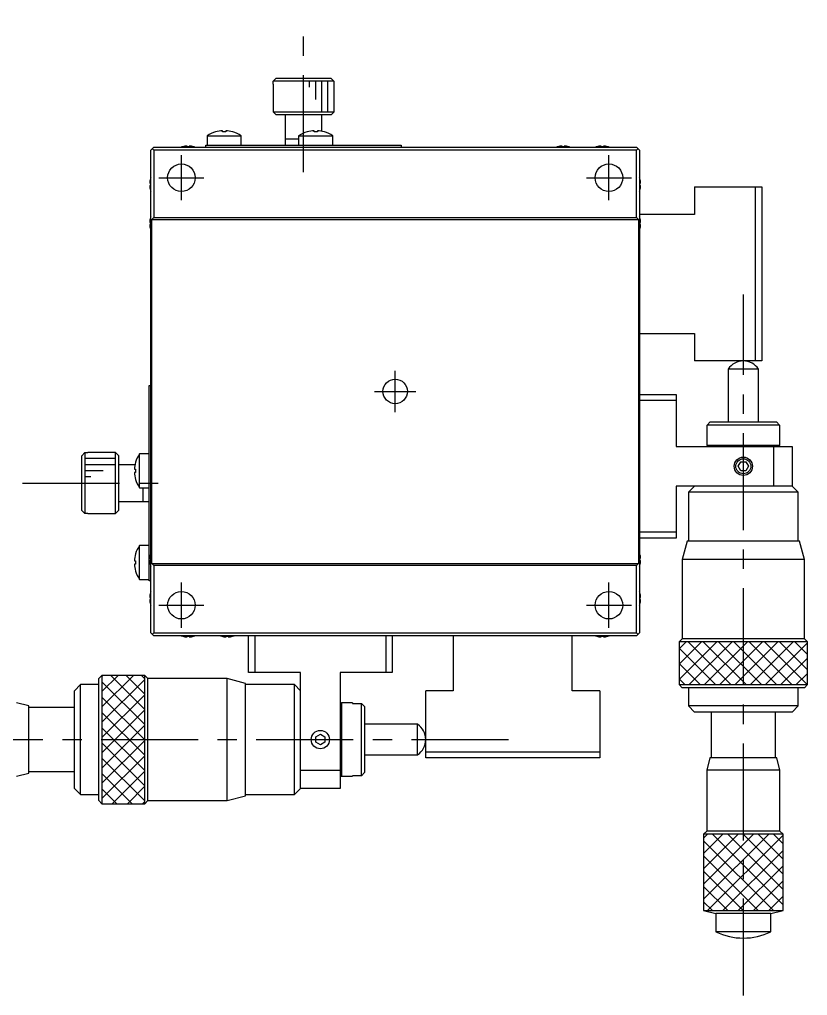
# Model space of a CAD drawing. Extents: x 0 to 455, y -8 to 270.
# Drawn here: x 326 to 455, y 60.6 to 220.5 of the extents above; entities that cross this region are included whole.
import ezdxf

# ---------------------------------------------------------------- set-up
doc = ezdxf.new("R2010")
doc.units = 0
doc.header["$LTSCALE"] = 0.5
doc.linetypes.add('CENTER', pattern=[50.8, 31.75, -6.35, 6.35, -6.35])
for name, color, linetype in [('MSM_CENTER', 1, 'CENTER'), ('MSM_CONTINUOUS', 7, 'CONTINUOUS'), ('MSM_NARROW', 5, 'CONTINUOUS')]:
    doc.layers.add(name, color=color, linetype=linetype)

msp = doc.modelspace()

# ---------------------------------------------------------------- linework, layer by layer
at = {"layer": 'MSM_CENTER'}
for p, q in [((372.483889, 195.450172), (372.483889, 220.450172)), ((352.483889, 190.850172), (352.483889, 198.250172)), ((422.483889, 190.850172), (422.483889, 198.250172)), ((348.783889, 194.550172), (356.183889, 194.550172)), ((418.783889, 194.550172), (426.183889, 194.550172)), ((444.483889, 60.65), (444.483889, 175.450172)), ((387.483889, 156.150172), (387.483889, 162.950172)), ((384.083889, 159.550172), (390.883889, 159.550172)), ((326.483889, 144.550172), (351.483889, 144.550172)), ((352.483889, 120.850172), (352.483889, 128.250172)), ((422.483889, 120.850172), (422.483889, 128.250172)), ((348.783889, 124.550172), (356.183889, 124.550172)), ((418.783889, 124.550172), (426.183889, 124.550172)), ((288.550371, 102.550172), (406.483889, 102.550172))]:
    msp.add_line(p, q, dxfattribs=at)
at = {"layer": 'MSM_CONTINUOUS'}
for p, q in [((367.483889, 209.850172), (367.499914, 209.850172)), ((367.483889, 209.850172), (367.483889, 205.350172)), ((367.499914, 210.350172), (368.001702, 210.850172)), ((367.499914, 209.850172), (367.499914, 210.350172)), ((377.467863, 210.350172), (367.499914, 210.350172)), ((368.001702, 210.850172), (376.966076, 210.850172)), ((376.966076, 210.850172), (377.467863, 210.350172)), ((377.467863, 210.350172), (377.467863, 209.850172)), ((377.467863, 209.850172), (377.483889, 209.850172)), ((377.483889, 205.350172), (377.483889, 209.850172)), ((367.483889, 205.350172), (377.483889, 205.350172)), ((367.483889, 205.350172), (367.983889, 204.850172)), ((376.983889, 204.850172), (367.983889, 204.850172)), ((369.483889, 204.850172), (369.483889, 199.850172)), ((375.483889, 202.142247), (375.483889, 204.850172)), ((376.983889, 204.850172), (377.483889, 205.350172)), ((356.683889, 201.392635), (356.683889, 199.850172)), ((356.683889, 201.392635), (362.283889, 201.392635)), ((358.08475, 202.043376), (358.081741, 202.049545)), ((359.223889, 202.043376), (359.223889, 202.236634)), ((359.743889, 202.043376), (359.223889, 202.043376)), ((359.743889, 202.236634), (359.743889, 202.043376)), ((360.886036, 202.049545), (360.883028, 202.043376)), ((362.283889, 199.850172), (362.283889, 201.392635)), ((371.683889, 201.392635), (371.683889, 199.850172)), ((371.683889, 201.392635), (377.283889, 201.392635)), ((373.08475, 202.043376), (373.081741, 202.049545)), ((374.223889, 202.043376), (374.223889, 202.236634)), ((374.743889, 202.043376), (374.223889, 202.043376)), ((374.743889, 202.236634), (374.743889, 202.043376)), ((375.886036, 202.049545), (375.883028, 202.043376)), ((377.283889, 199.850172), (377.283889, 201.392635)), ((356.483889, 199.550172), (356.483889, 199.850172)), ((356.483889, 199.850172), (388.483889, 199.850172)), ((371.683889, 200.850172), (369.483889, 200.850172)), ((388.483889, 199.850172), (388.483889, 199.550172)), ((347.983889, 199.550172), (347.483889, 199.050172)), ((347.483889, 120.050172), (347.483889, 199.050172)), ((347.983889, 199.050172), (347.733889, 199.300172)), ((347.983889, 199.550172), (426.983889, 199.550172)), ((426.983889, 199.050172), (347.983889, 199.050172)), ((347.983889, 199.050172), (347.983889, 188.050172)), ((352.697527, 199.619694), (352.695273, 199.624316)), ((353.403889, 199.619694), (353.403889, 199.740031)), ((353.763889, 199.619694), (353.403889, 199.619694)), ((353.763889, 199.740031), (353.763889, 199.619694)), ((354.472505, 199.624316), (354.47025, 199.619694)), ((414.097527, 199.619694), (414.095273, 199.624316)), ((414.803889, 199.619694), (414.803889, 199.740031)), ((415.163889, 199.619694), (414.803889, 199.619694)), ((415.163889, 199.740031), (415.163889, 199.619694)), ((415.872505, 199.624316), (415.87025, 199.619694)), ((420.497527, 199.619694), (420.495273, 199.624316)), ((421.203889, 199.619694), (421.203889, 199.740031)), ((421.563889, 199.619694), (421.203889, 199.619694)), ((421.563889, 199.740031), (421.563889, 199.619694)), ((422.272505, 199.624316), (422.27025, 199.619694)), ((427.483889, 199.050172), (426.983889, 199.550172)), ((427.233889, 199.300172), (426.983889, 199.050172)), ((426.983889, 188.050172), (426.983889, 199.050172)), ((427.483889, 199.050172), (427.483889, 120.050172)), ((347.29403, 193.630172), (347.414367, 193.630172)), ((347.409745, 194.338788), (347.414367, 194.336533)), ((347.414367, 193.630172), (347.414367, 193.270172)), ((427.55341, 194.336533), (427.558033, 194.338788)), ((427.55341, 193.630172), (427.673748, 193.630172)), ((427.55341, 193.270172), (427.55341, 193.630172)), ((347.414367, 193.270172), (347.29403, 193.270172)), ((347.414367, 192.56381), (347.409745, 192.561556)), ((427.673748, 193.270172), (427.55341, 193.270172)), ((427.558033, 192.561556), (427.55341, 192.56381)), ((436.483889, 193.050172), (436.483889, 188.550172)), ((436.483889, 193.050172), (447.483889, 193.050172)), ((446.483889, 164.550172), (446.483889, 193.050172)), ((447.483889, 193.050172), (447.483889, 164.550172)), ((347.29403, 187.230172), (347.414367, 187.230172)), ((347.409745, 187.938788), (347.414367, 187.936533)), ((347.414367, 187.230172), (347.414367, 186.870172)), ((347.633889, 187.700172), (347.983889, 188.050172)), ((347.633889, 131.400172), (347.633889, 187.700172)), ((347.633889, 187.700172), (427.333889, 187.700172)), ((347.983889, 188.050172), (426.983889, 188.050172)), ((426.983889, 188.050172), (427.333889, 187.700172)), ((427.333889, 187.700172), (427.333889, 131.400172)), ((436.483889, 188.550172), (427.483889, 188.550172)), ((427.55341, 187.936533), (427.558033, 187.938788)), ((427.55341, 187.230172), (427.673748, 187.230172)), ((427.55341, 186.870172), (427.55341, 187.230172)), ((347.414367, 186.870172), (347.29403, 186.870172)), ((347.414367, 186.16381), (347.409745, 186.161556)), ((427.673748, 186.870172), (427.55341, 186.870172)), ((427.558033, 186.161556), (427.55341, 186.16381)), ((427.483889, 169.050172), (436.483889, 169.050172)), ((436.483889, 169.050172), (436.483889, 164.550172)), ((447.483889, 164.550172), (436.483889, 164.550172)), ((446.983889, 163.208484), (441.983889, 163.208484)), ((441.983889, 163.208484), (441.983889, 154.550172)), ((446.983889, 154.550172), (446.983889, 163.208484)), ((347.183889, 160.550172), (347.483889, 160.550172)), ((347.183889, 128.550172), (347.183889, 160.550172)), ((427.483889, 159.050172), (433.483889, 159.050172)), ((433.483889, 159.050172), (433.483889, 150.550172)), ((433.483889, 158.050172), (427.483889, 158.050172)), ((438.567809, 154.050172), (439.075562, 154.550172)), ((438.567809, 152.550172), (438.567809, 154.050172)), ((450.399969, 154.050172), (438.567809, 154.050172)), ((439.075562, 154.550172), (449.892216, 154.550172)), ((449.892216, 154.550172), (450.399969, 154.050172)), ((450.399969, 154.050172), (450.399969, 152.550172)), ((438.483889, 152.550172), (438.567809, 152.550172)), ((438.483889, 152.550172), (438.483889, 150.750172)), ((450.399969, 152.550172), (450.483889, 152.550172)), ((450.483889, 150.750172), (450.483889, 152.550172)), ((433.483889, 150.550172), (452.483889, 150.550172)), ((438.483889, 150.750172), (450.483889, 150.750172)), ((438.483889, 150.750172), (438.683889, 150.550172)), ((449.483889, 144.050172), (449.483889, 150.550172)), ((450.283889, 150.550172), (450.483889, 150.750172)), ((452.483889, 150.550172), (452.483889, 144.050172)), ((336.183889, 149.032359), (336.683889, 149.534146)), ((336.183889, 140.067985), (336.183889, 149.032359)), ((336.683889, 149.534146), (336.683889, 139.566198)), ((336.683889, 149.534146), (337.183889, 149.534146)), ((337.183889, 149.534146), (337.183889, 149.550172)), ((341.683889, 149.550172), (337.183889, 149.550172)), ((341.683889, 139.550172), (341.683889, 149.550172)), ((342.183889, 149.050172), (341.683889, 149.550172)), ((342.183889, 149.050172), (342.183889, 140.050172)), ((347.183889, 149.350172), (345.641426, 149.350172)), ((345.641426, 143.750172), (345.641426, 149.350172)), ((344.891814, 147.550172), (342.183889, 147.550172)), ((344.984516, 147.95232), (344.990684, 147.949311)), ((443.617863, 147.300172), (444.050876, 148.050172)), ((444.050876, 146.550172), (443.617863, 147.300172)), ((444.050876, 148.050172), (444.916901, 148.050172)), ((444.916901, 148.050172), (445.349914, 147.300172)), ((445.349914, 147.300172), (444.916901, 146.550172)), ((344.797427, 146.810172), (344.990684, 146.810172)), ((344.990684, 146.290172), (344.797427, 146.290172)), ((344.990684, 146.810172), (344.990684, 146.290172)), ((444.916901, 146.550172), (444.050876, 146.550172)), ((344.990684, 145.151033), (344.984516, 145.148024)), ((433.483889, 144.050172), (433.483889, 135.550172)), ((452.483889, 144.050172), (433.483889, 144.050172)), ((436.483889, 144.050172), (435.483889, 143.050172)), ((453.483889, 143.050172), (452.483889, 144.050172)), ((345.641426, 143.750172), (347.183889, 143.750172)), ((346.183889, 143.750172), (346.183889, 141.550172)), ((453.483889, 143.050172), (435.483889, 143.050172)), ((435.483889, 143.050172), (435.483889, 135.050172)), ((453.483889, 135.050172), (453.483889, 143.050172)), ((342.183889, 141.550172), (347.183889, 141.550172)), ((336.683889, 139.566198), (336.183889, 140.067985)), ((337.183889, 139.566198), (336.683889, 139.566198)), ((337.183889, 139.550172), (337.183889, 139.566198)), ((337.183889, 139.550172), (341.683889, 139.550172)), ((341.683889, 139.550172), (342.183889, 140.050172)), ((427.483889, 136.550172), (433.483889, 136.550172)), ((347.183889, 134.350172), (345.641426, 134.350172)), ((345.641426, 128.750172), (345.641426, 134.350172)), ((433.483889, 135.550172), (427.483889, 135.550172)), ((435.283889, 135.050172), (434.483889, 132.050172)), ((453.683889, 135.050172), (435.283889, 135.050172)), ((454.483889, 132.050172), (453.683889, 135.050172)), ((344.984516, 132.95232), (344.990684, 132.949311)), ((347.409745, 132.938788), (347.414367, 132.936533)), ((427.55341, 132.936533), (427.558033, 132.938788)), ((344.797427, 131.810172), (344.990684, 131.810172)), ((344.990684, 131.290172), (344.797427, 131.290172)), ((344.990684, 131.810172), (344.990684, 131.290172)), ((347.29403, 132.230172), (347.414367, 132.230172)), ((347.414367, 131.870172), (347.29403, 131.870172)), ((347.414367, 131.16381), (347.409745, 131.161556)), ((347.414367, 132.230172), (347.414367, 131.870172)), ((347.983889, 131.050172), (347.633889, 131.400172)), ((347.633889, 131.400172), (427.333889, 131.400172)), ((347.983889, 131.050172), (347.983889, 120.050172)), ((426.983889, 131.050172), (347.983889, 131.050172)), ((427.333889, 131.400172), (426.983889, 131.050172)), ((426.983889, 120.050172), (426.983889, 131.050172)), ((427.55341, 132.230172), (427.673748, 132.230172)), ((427.55341, 131.870172), (427.55341, 132.230172)), ((427.673748, 131.870172), (427.55341, 131.870172)), ((427.558033, 131.161556), (427.55341, 131.16381)), ((454.483889, 132.050172), (434.483889, 132.050172)), ((434.483889, 132.050172), (434.483889, 119.050172)), ((454.483889, 119.050172), (454.483889, 132.050172)), ((344.990684, 130.151033), (344.984516, 130.148024)), ((345.641426, 128.750172), (347.183889, 128.750172)), ((347.483889, 128.550172), (347.183889, 128.550172)), ((347.409745, 126.538788), (347.414367, 126.536533)), ((427.55341, 126.536533), (427.558033, 126.538788)), ((347.29403, 125.830172), (347.414367, 125.830172)), ((347.414367, 125.470172), (347.29403, 125.470172)), ((347.414367, 124.76381), (347.409745, 124.761556)), ((347.414367, 125.830172), (347.414367, 125.470172)), ((427.55341, 125.830172), (427.673748, 125.830172)), ((427.55341, 125.470172), (427.55341, 125.830172)), ((427.673748, 125.470172), (427.55341, 125.470172)), ((427.558033, 124.761556), (427.55341, 124.76381)), ((347.483889, 120.050172), (347.983889, 119.550172)), ((347.733889, 119.800172), (347.983889, 120.050172)), ((347.983889, 120.050172), (426.983889, 120.050172)), ((426.983889, 120.050172), (427.233889, 119.800172)), ((426.983889, 119.550172), (427.483889, 120.050172)), ((426.983889, 119.550172), (347.983889, 119.550172)), ((352.695273, 119.476028), (352.697527, 119.48065)), ((353.403889, 119.48065), (353.763889, 119.48065)), ((353.403889, 119.360313), (353.403889, 119.48065)), ((353.763889, 119.48065), (353.763889, 119.360313)), ((354.47025, 119.48065), (354.472505, 119.476028)), ((359.095273, 119.476028), (359.097527, 119.48065)), ((359.803889, 119.48065), (360.163889, 119.48065)), ((359.803889, 119.360313), (359.803889, 119.48065)), ((360.163889, 119.48065), (360.163889, 119.360313)), ((360.87025, 119.48065), (360.872505, 119.476028)), ((363.483889, 113.550172), (363.483889, 119.550172)), ((364.483889, 119.550172), (364.483889, 113.550172)), ((385.983889, 113.550172), (385.983889, 119.550172)), ((386.983889, 119.550172), (386.983889, 113.550172)), ((396.983889, 119.550172), (396.983889, 110.550172)), ((416.483889, 110.550172), (416.483889, 119.550172)), ((420.495273, 119.476028), (420.497527, 119.48065)), ((421.203889, 119.48065), (421.563889, 119.48065)), ((421.203889, 119.360313), (421.203889, 119.48065)), ((421.563889, 119.48065), (421.563889, 119.360313)), ((422.27025, 119.48065), (422.272505, 119.476028)), ((434.483889, 119.050172), (433.983889, 118.550172)), ((454.983889, 118.550172), (433.983889, 118.550172)), ((433.983889, 118.550172), (433.983889, 111.550172)), ((454.483889, 119.050172), (434.483889, 119.050172)), ((454.983889, 118.550172), (454.483889, 119.050172)), ((454.983889, 111.550172), (454.983889, 118.550172)), ((371.983889, 113.550172), (363.483889, 113.550172)), ((371.983889, 94.550172), (371.983889, 113.550172)), ((386.983889, 113.550172), (378.483889, 113.550172)), ((378.483889, 113.550172), (378.483889, 94.550172)), ((339.483889, 113.050172), (338.983889, 112.550172)), ((338.983889, 92.550172), (338.983889, 112.550172)), ((346.483889, 113.050172), (339.483889, 113.050172)), ((339.483889, 113.050172), (339.483889, 92.050172)), ((346.983889, 112.550172), (346.483889, 113.050172)), ((346.483889, 92.050172), (346.483889, 113.050172)), ((346.983889, 92.550172), (346.983889, 112.550172)), ((359.983889, 112.550172), (346.983889, 112.550172)), ((359.983889, 92.550172), (359.983889, 112.550172)), ((362.983889, 111.750172), (359.983889, 112.550172)), ((335.983889, 111.550172), (334.983889, 110.550172)), ((334.983889, 94.550172), (334.983889, 110.550172)), ((335.983889, 93.550172), (335.983889, 111.550172)), ((338.983889, 111.550172), (335.983889, 111.550172)), ((362.983889, 93.350172), (362.983889, 111.750172)), ((370.983889, 111.550172), (362.983889, 111.550172)), ((370.983889, 93.550172), (370.983889, 111.550172)), ((371.983889, 110.550172), (370.983889, 111.550172)), ((396.983889, 110.550172), (392.483889, 110.550172)), ((392.483889, 99.550172), (392.483889, 110.550172)), ((420.983889, 110.550172), (416.483889, 110.550172)), ((420.983889, 110.550172), (420.983889, 99.550172)), ((433.983889, 111.550172), (434.483889, 111.050172)), ((433.983889, 111.550172), (454.983889, 111.550172)), ((454.483889, 111.050172), (434.483889, 111.050172)), ((435.483889, 111.050172), (435.483889, 108.050172)), ((453.483889, 108.050172), (453.483889, 111.050172)), ((454.483889, 111.050172), (454.983889, 111.550172)), ((327.483889, 108.050172), (325.483889, 108.550172)), ((327.483889, 97.050172), (327.483889, 108.050172)), ((334.983889, 107.800172), (327.483889, 107.800172)), ((378.683889, 108.550172), (378.483889, 108.350172)), ((378.683889, 108.550172), (378.683889, 96.550172)), ((380.483889, 108.550172), (378.683889, 108.550172)), ((380.483889, 108.550172), (380.483889, 108.466252)), ((380.483889, 108.466252), (381.983889, 108.466252)), ((381.983889, 96.634092), (381.983889, 108.466252)), ((381.983889, 108.466252), (382.483889, 107.958499)), ((382.483889, 107.958499), (382.483889, 97.141845)), ((453.483889, 108.050172), (435.483889, 108.050172)), ((435.483889, 108.050172), (436.483889, 107.050172)), ((452.483889, 107.050172), (453.483889, 108.050172)), ((452.483889, 107.050172), (436.483889, 107.050172)), ((439.233889, 107.050172), (439.233889, 99.550172)), ((449.733889, 99.550172), (449.733889, 107.050172)), ((391.142201, 105.050172), (382.483889, 105.050172)), ((391.142201, 100.050172), (391.142201, 105.050172)), ((374.483889, 102.983185), (375.233889, 103.416197)), ((374.483889, 102.117159), (374.483889, 102.983185)), ((375.233889, 103.416197), (375.983889, 102.983185)), ((375.983889, 102.983185), (375.983889, 102.117159)), ((375.233889, 101.684146), (374.483889, 102.117159)), ((375.983889, 102.117159), (375.233889, 101.684146)), ((382.483889, 100.050172), (391.142201, 100.050172)), ((392.483889, 100.550172), (420.983889, 100.550172)), ((420.983889, 99.550172), (392.483889, 99.550172)), ((438.983889, 99.550172), (438.483889, 97.550172)), ((449.983889, 99.550172), (438.983889, 99.550172)), ((450.483889, 97.550172), (449.983889, 99.550172)), ((371.983889, 97.550172), (378.483889, 97.550172)), ((450.483889, 97.550172), (438.483889, 97.550172)), ((438.483889, 97.550172), (438.483889, 87.550172)), ((450.483889, 87.550172), (450.483889, 97.550172)), ((325.483889, 96.550172), (327.483889, 97.050172)), ((327.483889, 97.300172), (334.983889, 97.300172)), ((378.483889, 96.750172), (378.683889, 96.550172)), ((378.683889, 96.550172), (380.483889, 96.550172)), ((380.483889, 96.634092), (380.483889, 96.550172)), ((381.983889, 96.634092), (380.483889, 96.634092)), ((382.483889, 97.141845), (381.983889, 96.634092)), ((334.983889, 94.550172), (335.983889, 93.550172)), ((370.983889, 93.550172), (371.983889, 94.550172)), ((378.483889, 94.550172), (371.983889, 94.550172)), ((335.983889, 93.550172), (338.983889, 93.550172)), ((359.983889, 92.550172), (362.983889, 93.350172)), ((362.983889, 93.550172), (370.983889, 93.550172)), ((338.983889, 92.550172), (339.483889, 92.050172)), ((339.483889, 92.050172), (346.483889, 92.050172)), ((346.483889, 92.050172), (346.983889, 92.550172)), ((346.983889, 92.550172), (359.983889, 92.550172)), ((438.483889, 87.550172), (437.983889, 87.050172)), ((450.983889, 87.050172), (437.983889, 87.050172)), ((437.983889, 87.050172), (437.983889, 74.550172)), ((450.483889, 87.550172), (438.483889, 87.550172)), ((450.983889, 87.050172), (450.483889, 87.550172)), ((450.983889, 74.550172), (450.983889, 87.050172)), ((437.983889, 74.550172), (439.983889, 74.050172)), ((437.983889, 74.550172), (450.983889, 74.550172)), ((448.983889, 74.050172), (439.983889, 74.050172)), ((439.983889, 74.050172), (439.983889, 71.063339)), ((448.983889, 74.050172), (450.983889, 74.550172)), ((448.983889, 71.063339), (448.983889, 74.050172)), ((448.983889, 71.063339), (439.983889, 71.063339))]:
    msp.add_line(p, q, dxfattribs=at)
for centre, radius in [((352.483889, 194.550172), 2.25), ((422.483889, 194.550172), 2.25), ((387.483889, 159.550172), 2), ((444.483889, 147.300172), 1.2295), ((352.483889, 124.550172), 2.25), ((422.483889, 124.550172), 2.25)]:
    msp.add_circle(centre, radius, dxfattribs=at)
for centre, radius, start, end in [((359.483889, 197.250172), 5, 106.285843, 124.055798), ((359.483889, 197.250172), 4.993235, 92.984767, 106.272555), ((359.483889, 197.250172), 4.993235, 73.727445, 87.015233), ((359.483889, 197.250172), 5, 55.944202, 73.714157), ((374.483889, 197.250172), 5, 106.285843, 124.055798), ((374.483889, 197.250172), 4.993235, 92.984767, 106.272555), ((374.483889, 197.250172), 4.993235, 73.727445, 87.015233), ((374.483889, 197.250172), 5, 55.944202, 73.714157), ((353.583889, 196.550172), 3.2, 106.122533, 110.364135), ((353.583889, 196.550172), 3.194933, 93.229709, 106.106712), ((353.583889, 196.550172), 3.194933, 73.893288, 86.770291), ((353.583889, 196.550172), 3.2, 69.635865, 73.877467), ((414.983889, 196.550172), 3.2, 106.122533, 110.364135), ((414.983889, 196.550172), 3.194933, 93.229709, 106.106712), ((414.983889, 196.550172), 3.194933, 73.893288, 86.770291), ((414.983889, 196.550172), 3.2, 69.635865, 73.877467), ((421.383889, 196.550172), 3.2, 106.122533, 110.364135), ((421.383889, 196.550172), 3.194933, 93.229709, 106.106712), ((421.383889, 196.550172), 3.194933, 73.893288, 86.770291), ((421.383889, 196.550172), 3.2, 69.635865, 73.877467), ((350.483889, 193.450172), 3.194933, 163.893288, 176.770291), ((350.483889, 193.450172), 3.2, 159.635865, 163.877467), ((424.483889, 193.450172), 3.2, 16.122533, 20.364135), ((424.483889, 193.450172), 3.194933, 3.229709, 16.106712), ((350.483889, 193.450172), 3.194933, 183.229709, 196.106712), ((350.483889, 193.450172), 3.2, 196.122533, 200.364135), ((424.483889, 193.450172), 3.2, 339.635865, 343.877467), ((424.483889, 193.450172), 3.194933, 343.893288, 356.770291), ((350.483889, 187.050172), 3.194933, 163.893288, 176.770291), ((350.483889, 187.050172), 3.2, 159.635865, 163.877467), ((424.483889, 187.050172), 3.2, 16.122533, 20.364135), ((424.483889, 187.050172), 3.194933, 3.229709, 16.106712), ((350.483889, 187.050172), 3.194933, 183.229709, 196.106712), ((350.483889, 187.050172), 3.2, 196.122533, 200.364135), ((424.483889, 187.050172), 3.2, 339.635865, 343.877467), ((424.483889, 187.050172), 3.194933, 343.893288, 356.770291), ((444.483889, 161.550172), 3, 33.55731, 146.44269), ((349.783889, 146.550172), 5, 145.944202, 163.714157), ((349.783889, 146.550172), 4.993235, 163.727445, 177.015233), ((349.783889, 146.550172), 4.993235, 182.984767, 196.272555), ((349.783889, 146.550172), 5, 196.285843, 214.055798), ((349.783889, 131.550172), 5, 145.944202, 163.714157), ((349.783889, 131.550172), 4.993235, 163.727445, 177.015233), ((350.483889, 132.050172), 3.194933, 163.893288, 176.770291), ((350.483889, 132.050172), 3.2, 159.635865, 163.877467), ((424.483889, 132.050172), 3.2, 16.122533, 20.364135), ((424.483889, 132.050172), 3.194933, 3.229709, 16.106712), ((349.783889, 131.550172), 4.993235, 182.984767, 196.272555), ((350.483889, 132.050172), 3.194933, 183.229709, 196.106712), ((350.483889, 132.050172), 3.2, 196.122533, 200.364135), ((424.483889, 132.050172), 3.2, 339.635865, 343.877467), ((424.483889, 132.050172), 3.194933, 343.893288, 356.770291), ((349.783889, 131.550172), 5, 196.285843, 214.055798), ((350.483889, 125.650172), 3.194933, 163.893288, 176.770291), ((350.483889, 125.650172), 3.2, 159.635865, 163.877467), ((424.483889, 125.650172), 3.2, 16.122533, 20.364135), ((424.483889, 125.650172), 3.194933, 3.229709, 16.106712), ((350.483889, 125.650172), 3.194933, 183.229709, 196.106712), ((350.483889, 125.650172), 3.2, 196.122533, 200.364135), ((424.483889, 125.650172), 3.2, 339.635865, 343.877467), ((424.483889, 125.650172), 3.194933, 343.893288, 356.770291), ((353.583889, 122.550172), 3.2, 249.635865, 253.877467), ((353.583889, 122.550172), 3.194933, 253.893288, 266.770291), ((353.583889, 122.550172), 3.194933, 273.229709, 286.106712), ((353.583889, 122.550172), 3.2, 286.122533, 290.364135), ((359.983889, 122.550172), 3.2, 249.635865, 253.877467), ((359.983889, 122.550172), 3.194933, 253.893288, 266.770291), ((359.983889, 122.550172), 3.194933, 273.229709, 286.106712), ((359.983889, 122.550172), 3.2, 286.122533, 290.364135), ((421.383889, 122.550172), 3.2, 249.635865, 253.877467), ((421.383889, 122.550172), 3.194933, 253.893288, 266.770291), ((421.383889, 122.550172), 3.194933, 273.229709, 286.106712), ((421.383889, 122.550172), 3.2, 286.122533, 290.364135), ((389.483889, 102.550172), 3, 303.55731, 56.44269), ((444.483889, 80.550172), 10.5, 244.623066, 295.376934)]:
    msp.add_arc(centre, radius, start, end, dxfattribs=at)
at = {"layer": 'MSM_NARROW'}
for p, q in [((373.483889, 209.350172), (373.483889, 210.350172)), ((374.483889, 207.350172), (374.483889, 210.350172)), ((375.483889, 205.350172), (375.483889, 210.350172)), ((376.483889, 205.350172), (376.483889, 210.350172)), ((341.683889, 148.550172), (336.683889, 148.550172)), ((341.683889, 147.550172), (336.683889, 147.550172)), ((339.683889, 146.550172), (336.683889, 146.550172)), ((337.683889, 145.550172), (336.683889, 145.550172)), ((433.983889, 117.396304), (435.137757, 118.550172)), ((433.983889, 114.896304), (437.637757, 118.550172)), ((433.983889, 112.396304), (440.137757, 118.550172)), ((435.430473, 118.550172), (442.430473, 111.550172)), ((435.637757, 111.550172), (442.637757, 118.550172)), ((437.930473, 118.550172), (444.930473, 111.550172)), ((438.137757, 111.550172), (445.137757, 118.550172)), ((440.430473, 118.550172), (447.430473, 111.550172)), ((440.637757, 111.550172), (447.637757, 118.550172)), ((442.930473, 118.550172), (449.930473, 111.550172)), ((443.137757, 111.550172), (450.137757, 118.550172)), ((445.430473, 118.550172), (452.430473, 111.550172)), ((445.637757, 111.550172), (452.637757, 118.550172)), ((447.930473, 118.550172), (454.930473, 111.550172)), ((448.137757, 111.550172), (454.983889, 118.396304)), ((450.430473, 118.550172), (454.983889, 113.996757)), ((452.930473, 118.550172), (454.983889, 116.496757)), ((433.983889, 117.496757), (439.930473, 111.550172)), ((450.637757, 111.550172), (454.983889, 115.896304)), ((433.983889, 114.996757), (437.430473, 111.550172)), ((339.483889, 112.896304), (339.637757, 113.050172)), ((339.483889, 110.396304), (342.137757, 113.050172)), ((339.483889, 107.896304), (344.637757, 113.050172)), ((339.483889, 105.396304), (346.483889, 112.396304)), ((339.483889, 111.996757), (346.483889, 104.996757)), ((340.930473, 113.050172), (346.483889, 107.496757)), ((343.430473, 113.050172), (346.483889, 109.996757)), ((345.930473, 113.050172), (346.483889, 112.496757)), ((433.983889, 112.496757), (434.930473, 111.550172)), ((453.137757, 111.550172), (454.983889, 113.396304)), ((339.483889, 102.896304), (346.483889, 109.896304)), ((339.483889, 109.496757), (346.483889, 102.496757)), ((339.483889, 100.396304), (346.483889, 107.396304)), ((339.483889, 106.996757), (346.483889, 99.996757)), ((339.483889, 97.896304), (346.483889, 104.896304)), ((339.483889, 104.496757), (346.483889, 97.496757)), ((339.483889, 95.396304), (346.483889, 102.396304)), ((339.483889, 101.996757), (346.483889, 94.996757)), ((339.483889, 92.896304), (346.483889, 99.896304)), ((339.483889, 99.496757), (346.483889, 92.496757)), ((339.483889, 96.996757), (344.430473, 92.050172)), ((341.137757, 92.050172), (346.483889, 97.396304)), ((339.483889, 94.496757), (341.930473, 92.050172)), ((343.637757, 92.050172), (346.483889, 94.896304)), ((346.137757, 92.050172), (346.483889, 92.396304)), ((437.983889, 86.396304), (438.637757, 87.050172)), ((437.983889, 83.896304), (441.137757, 87.050172)), ((437.983889, 81.396304), (443.637757, 87.050172)), ((437.983889, 78.896304), (446.137757, 87.050172)), ((437.983889, 76.396304), (448.637757, 87.050172)), ((438.637757, 74.550172), (450.983889, 86.896304)), ((439.430473, 87.050172), (450.983889, 75.496757)), ((441.930473, 87.050172), (450.983889, 77.996757)), ((444.430473, 87.050172), (450.983889, 80.496757)), ((446.930473, 87.050172), (450.983889, 82.996757)), ((449.430473, 87.050172), (450.983889, 85.496757)), ((437.983889, 85.996757), (449.430473, 74.550172)), ((437.983889, 83.496757), (446.930473, 74.550172)), ((441.137757, 74.550172), (450.983889, 84.396304)), ((443.637757, 74.550172), (450.983889, 81.896304)), ((437.983889, 80.996757), (444.430473, 74.550172)), ((437.983889, 78.496757), (441.930473, 74.550172)), ((446.137757, 74.550172), (450.983889, 79.396304)), ((448.637757, 74.550172), (450.983889, 76.896304)), ((437.983889, 75.996757), (439.430473, 74.550172))]:
    msp.add_line(p, q, dxfattribs=at)
for centre in [(444.483889, 147.300172), (375.233889, 102.550172)]:
    msp.add_circle(centre, 1.5, dxfattribs=at)

doc.saveas('drawing.dxf')
